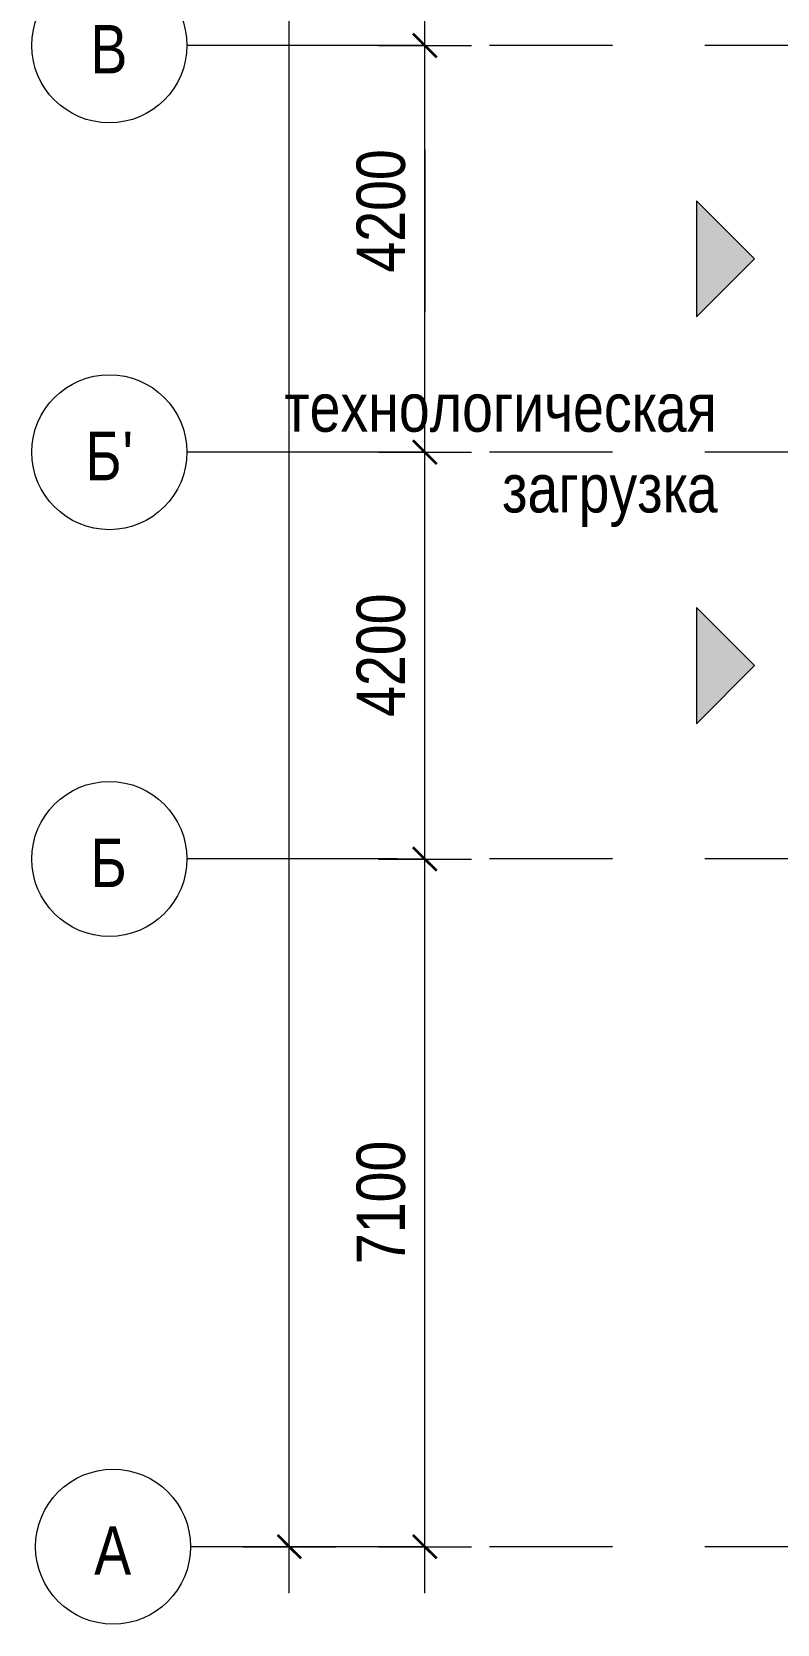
# Model space of a CAD drawing. Header units: millimetres. Extents: x 46431 to 216095, y -43515 to 31605.
# Drawn here: x 48927 to 56621, y -32183 to -15743 of the extents above; entities that cross this region are included whole.
import ezdxf

# ---------------------------------------------------------------- set-up
doc = ezdxf.new("R2010")
doc.units = ezdxf.units.MM
doc.linetypes.add('Осевые', pattern=[6350, 1270, -952.5, 3175, -952.5])
for name, color, linetype, lineweight in [('Оси', 7, 'Continuous', 9), ('Оси-1', 7, 'Continuous', 18), ('Оси-2', 7, 'Осевые', 9), ('Размеры', 7, 'Continuous', 9), ('Размеры-200', 7, 'Continuous', 9), ('Текстовые примечания', 7, 'Continuous', 9), ('Черная _1 сплошная', 7, 'Continuous', 9), ('Элементы узлов', 7, 'Continuous', 9)]:
    doc.layers.add(name, color=color, linetype=linetype, lineweight=lineweight)
doc.styles.add('Arial Narrow', font='Arial Narrow.ttf', dxfattribs={"height": 500})
doc.dimstyles.new('Диагональ_-_2_5_мм_Arial_narrow', dxfattribs={"dimscale": 304.8, "dimtxt": 511.715487, "dimasz": 0.787402, "dimexe": 1.574803, "dimexo": 0.0625, "dimgap": 0.19685, "dimtad": 1, "dimdec": 0, "dimzin": 0, "dimdsep": 46, "dimtxsty": 'Arial Narrow', "dimblk1": 'OBLIQUE', "dimblk2": 'OBLIQUE', "dimsah": 1, "dimcen": 0.09, "dimdle": 1.574803, "dimazin": 0, "dimtfac": 1, "dimtdec": 4, "dimtix": 1, "dimtmove": 1, "dimatfit": 3, "dimfxl": 1.574803, "dimfxlon": 1, "dimtvp": 1, "dimtolj": 1, "dimtzin": 0, "dimarcsym": 2})
doc.dimstyles.new('Диагональ_-_2_5_мм_Arial_narrow_1', dxfattribs={"dimscale": 304.8, "dimtxt": 511.715487, "dimasz": 0.787402, "dimexe": 1.574803, "dimexo": 0.0625, "dimgap": 0.19685, "dimtad": 1, "dimdec": 0, "dimzin": 0, "dimdsep": 46, "dimtxsty": 'Arial Narrow', "dimblk1": 'OBLIQUE', "dimblk2": 'OBLIQUE', "dimsah": 1, "dimcen": 0.09, "dimdle": 1.574803, "dimazin": 0, "dimtfac": 1, "dimtdec": 4, "dimtix": 1, "dimtmove": 0, "dimatfit": 3, "dimfxl": 1.574803, "dimfxlon": 1, "dimtvp": 1, "dimtolj": 1, "dimtzin": 0, "dimarcsym": 2})

# ---------------------------------------------------------------- blocks, each defined once
blk = doc.blocks.new('Ось сетки - По умолчанию 2-349628-План 1-го этажа на отм_ -6_000')
at = {"layer": 'Оси-1'}
blk.add_circle((0, 0), 4, dxfattribs=at)
blk = doc.blocks.new('DIMBLOCK18-План 1-го этажа на отм_ -6_000')
at = {"layer": 'Размеры-200', "lineweight": 35, "transparency": 16777216}
for points in [[(51585, 25417), (51465, 25537), (51705, 25297)], [(51585, -31383), (51465, -31263), (51705, -31503)]]:
    blk.add_hatch(color=256, dxfattribs=at).paths.add_polyline_path(points, flags=0)
at = {"layer": 'Размеры-200', "transparency": 16777216}
for p, q in [((51585, -31863), (51585, 25897)), ((51105, 25417), (52065, 25417)), ((51585, 25417), (51105, 25417)), ((51585, -1816), (51585, -3800)), ((51585, -3800), (51585, -2983)), ((51105, -31383), (52065, -31383)), ((51585, -31383), (51105, -31383))]:
    blk.add_line(p, q, dxfattribs=at)
at = {"layer": 'Размеры-200', "lineweight": 35, "transparency": 16777216}
for p, q in [((51585, 25417), (51465, 25537)), ((51465, 25537), (51705, 25297)), ((51705, 25297), (51585, 25417)), ((51585, -31383), (51465, -31263)), ((51465, -31263), (51705, -31503)), ((51705, -31503), (51585, -31383))]:
    blk.add_line(p, q, dxfattribs=at)
at = {"layer": 'Размеры-200', "color": 0, "transparency": 16777216, "insert": (50879, -3400), "char_height": 500, "width": 1900.66, "attachment_point": 1, "rotation": 90, "line_spacing_factor": 0.974696, "style": 'Arial Narrow'}
blk.add_mtext('56800', dxfattribs=at)
blk = doc.blocks.new('_Oblique')
at = {"color": 0, "linetype": 'ByBlock', "lineweight": -2}
blk.add_line((-0.5, -0.5), (0.5, 0.5), dxfattribs=at)
blk = doc.blocks.new('DIMBLOCK19-План 1-го этажа на отм_ -6_000')
at = {"layer": 'Размеры-200', "lineweight": 35, "transparency": 16777216}
for points in [[(52985, -24283), (52865, -24163), (53105, -24403)], [(52985, -31383), (52865, -31263), (53105, -31503)]]:
    blk.add_hatch(color=256, dxfattribs=at).paths.add_polyline_path(points, flags=0)
for p, q in [((52985, -24283), (52865, -24163)), ((52865, -24163), (53105, -24403)), ((53105, -24403), (52985, -24283)), ((52985, -31383), (52865, -31263)), ((52865, -31263), (53105, -31503)), ((53105, -31503), (52985, -31383))]:
    blk.add_line(p, q, dxfattribs=at)
at = {"layer": 'Размеры-200', "transparency": 16777216}
for p, q in [((52505, -24283), (53465, -24283)), ((52985, -24283), (52505, -24283)), ((52985, -31863), (52985, -24283)), ((52505, -31383), (53465, -31383)), ((52985, -31383), (52505, -31383))]:
    blk.add_line(p, q, dxfattribs=at)
at = {"layer": 'Размеры-200', "color": 0, "transparency": 16777216, "insert": (52279, -28466), "char_height": 500, "width": 1520.53, "attachment_point": 1, "rotation": 90, "line_spacing_factor": 0.974696, "style": 'Arial Narrow'}
blk.add_mtext('7100', dxfattribs=at)
blk = doc.blocks.new('DIMBLOCK20-План 1-го этажа на отм_ -6_000')
at = {"layer": 'Размеры-200', "lineweight": 35, "transparency": 16777216}
for points in [[(52985, -20083), (52865, -19963), (53105, -20203)], [(52985, -24283), (52865, -24163), (53105, -24403)]]:
    blk.add_hatch(color=256, dxfattribs=at).paths.add_polyline_path(points, flags=0)
for p, q in [((52985, -20083), (52865, -19963)), ((52865, -19963), (53105, -20203)), ((53105, -20203), (52985, -20083)), ((52985, -24283), (52865, -24163)), ((52865, -24163), (53105, -24403)), ((53105, -24403), (52985, -24283))]:
    blk.add_line(p, q, dxfattribs=at)
at = {"layer": 'Размеры-200', "transparency": 16777216}
for p, q in [((52505, -20083), (53465, -20083)), ((52985, -20083), (52505, -20083)), ((52985, -24283), (52985, -20083)), ((52505, -24283), (53465, -24283)), ((52985, -24283), (52505, -24283))]:
    blk.add_line(p, q, dxfattribs=at)
at = {"layer": 'Размеры-200', "color": 0, "transparency": 16777216, "insert": (52279, -22816), "char_height": 500, "width": 1520.53, "attachment_point": 1, "rotation": 90, "line_spacing_factor": 0.974696, "style": 'Arial Narrow'}
blk.add_mtext('4200', dxfattribs=at)
blk = doc.blocks.new('DIMBLOCK21-План 1-го этажа на отм_ -6_000')
at = {"layer": 'Размеры-200', "lineweight": 35, "transparency": 16777216}
for points in [[(52985, -15883), (52865, -15763), (53105, -16003)], [(52985, -20083), (52865, -19963), (53105, -20203)]]:
    blk.add_hatch(color=256, dxfattribs=at).paths.add_polyline_path(points, flags=0)
for p, q in [((52985, -15883), (52865, -15763)), ((52865, -15763), (53105, -16003)), ((53105, -16003), (52985, -15883)), ((52985, -20083), (52865, -19963)), ((52865, -19963), (53105, -20203)), ((53105, -20203), (52985, -20083))]:
    blk.add_line(p, q, dxfattribs=at)
at = {"layer": 'Размеры-200', "transparency": 16777216}
for p, q in [((52505, -15883), (53465, -15883)), ((52985, -15883), (52505, -15883)), ((52985, -20083), (52985, -15883)), ((52985, -16962), (52985, -18629)), ((52985, -18629), (52985, -17983)), ((52505, -20083), (53465, -20083)), ((52985, -20083), (52505, -20083))]:
    blk.add_line(p, q, dxfattribs=at)
at = {"layer": 'Размеры-200', "color": 0, "transparency": 16777216, "insert": (52279, -18229), "char_height": 500, "width": 1520.53, "attachment_point": 1, "rotation": 90, "line_spacing_factor": 0.974696, "style": 'Arial Narrow'}
blk.add_mtext('4200', dxfattribs=at)
blk = doc.blocks.new('DIMBLOCK22-План 1-го этажа на отм_ -6_000')
at = {"layer": 'Размеры-200', "lineweight": 35, "transparency": 16777216}
for points in [[(52985, -13483), (52865, -13363), (53105, -13603)], [(52985, -15883), (52865, -15763), (53105, -16003)]]:
    blk.add_hatch(color=256, dxfattribs=at).paths.add_polyline_path(points, flags=0)
for p, q in [((52985, -13483), (52865, -13363)), ((52865, -13363), (53105, -13603)), ((53105, -13603), (52985, -13483)), ((52985, -15883), (52865, -15763)), ((52865, -15763), (53105, -16003)), ((53105, -16003), (52985, -15883))]:
    blk.add_line(p, q, dxfattribs=at)
at = {"layer": 'Размеры-200', "transparency": 16777216}
for p, q in [((52505, -13483), (53465, -13483)), ((52985, -13483), (52505, -13483)), ((52985, -15883), (52985, -13483)), ((52505, -15883), (53465, -15883)), ((52985, -15883), (52505, -15883))]:
    blk.add_line(p, q, dxfattribs=at)
at = {"layer": 'Размеры-200', "color": 0, "transparency": 16777216, "insert": (52279, -15316), "char_height": 500, "width": 1520.53, "attachment_point": 1, "rotation": 90, "line_spacing_factor": 0.974696, "style": 'Arial Narrow'}
blk.add_mtext('2400', dxfattribs=at)

msp = doc.modelspace()

# ---------------------------------------------------------------- hatches: boundary and pattern name
at = {"layer": 'Элементы узлов'}
for points in [[(55786.9, -18686.4), (56386.9, -18086.4), (55786.9, -17486.4)], [(55786.9, -22886.4), (56386.9, -22286.4), (55786.9, -21686.4)]]:
    msp.add_hatch(color=256, dxfattribs=at).paths.add_polyline_path(points, flags=0)

# ---------------------------------------------------------------- linework, layer by layer
at = {"layer": 'Оси-2'}
for p, q in [((150171.6, -15882.9), (50527.1, -15882.9)), ((150171.6, -20082.9), (50527.1, -20082.9)), ((150171.6, -24282.9), (50527.1, -24282.9)), ((150171.6, -31382.9), (50565.6, -31382.9))]:
    msp.add_line(p, q, dxfattribs=at)
at = {"layer": 'Черная _1 сплошная'}
for p, q in [((56386.9, -18086.4), (55786.9, -17486.4)), ((55786.9, -17486.4), (55786.9, -18686.4)), ((55786.9, -18686.4), (56386.9, -18086.4)), ((56386.9, -22286.4), (55786.9, -21686.4)), ((55786.9, -21686.4), (55786.9, -22886.4)), ((55786.9, -22886.4), (56386.9, -22286.4))]:
    msp.add_line(p, q, dxfattribs=at)

# ---------------------------------------------------------------- block references
at = {"layer": 'Оси-1', "xscale": 199.9999999999999, "yscale": 199.9999999999999, "zscale": 199.9999999999999, "rotation": 89.99999999999982}
for p in [(49727.1, -15882.9), (49727.1, -20082.9), (49727.1, -24282.9), (49765.6, -31382.9)]:
    msp.add_blockref('Ось сетки - По умолчанию 2-349628-План 1-го этажа на отм_ -6_000', p, dxfattribs=at)

# ---------------------------------------------------------------- texts
at = {"layer": 'Оси', "char_height": 500, "attachment_point": 1, "style": 'Arial Narrow'}
for s, insert, width in [('\\fArial Narrow|b0|i0|c204|p34|;В', (49531.9, -15672.3), 464.979), ('\\fArial Narrow|b0|i0|c204|p34|;Б', (49478.9, -19872.3), 464.979), ("\\fArial Narrow|b0|i0|c204|p34|;'", (49862.6, -19872.3), 128.27), ('\\fArial Narrow|b0|i0|c204|p34|;Б', (49531.9, -24072.3), 464.979), ('\\fArial Narrow|b0|i0|c204|p34|;А', (49570.4, -31172.3), 464.979)]:
    msp.add_mtext(s, dxfattribs=dict(at, insert=insert, width=width))
at = {"layer": 'Текстовые примечания', "char_height": 500, "attachment_point": 1, "style": 'Arial Narrow'}
for s, insert, width in [('технологическая', (51532.2, -19371.3), 5435.441), ('загрузка', (53781.2, -20204.7), 2709.704)]:
    msp.add_mtext(s, dxfattribs=dict(at, insert=insert, width=width))

# ---------------------------------------------------------------- dimensions: what is measured, and where the dimension line sits
at = {"layer": 'Размеры'}
for base, p1, p2, override, picture, middle in [((51585.5, 25417.1), (51105.5, -31382.9), (51105.5, 25417.1), {"dimpost": '<>', "dimfxl": 56800}, 'DIMBLOCK18-План 1-го этажа на отм_ -6_000', (51212.6, -2449.9)), ((52985.5, -15882.9), (52505.5, -20082.9), (52505.5, -15882.9), {"dimpost": '<>', "dimfxl": 4200}, 'DIMBLOCK21-План 1-го этажа на отм_ -6_000', (52612.6, -17468.8))]:
    dim = msp.add_linear_dim(base=base, p1=p1, p2=p2, angle=90, dimstyle='Диагональ_-_2_5_мм_Arial_narrow', override=override, dxfattribs=at)
    dim.commit()
    dim.dimension.update_dxf_attribs({"geometry": picture, "text_midpoint": middle, "dimtype": 160, "text_rotation": 90})
for base, p1, p2, override, picture, middle in [((52985.5, -13482.9), (52505.5, -15882.9), (52505.5, -13482.9), {"dimpost": '<>', "dimfxl": 2400}, 'DIMBLOCK22-План 1-го этажа на отм_ -6_000', (52670.2, -14682.9)), ((52985.5, -20082.9), (52505.5, -24282.9), (52505.5, -20082.9), {"dimpost": '<>', "dimfxl": 4200}, 'DIMBLOCK20-План 1-го этажа на отм_ -6_000', (52670.2, -22182.9)), ((52985.5, -24282.9), (52505.5, -31382.9), (52505.5, -24282.9), {"dimpost": '<>', "dimfxl": 7100}, 'DIMBLOCK19-План 1-го этажа на отм_ -6_000', (52670.2, -27832.9))]:
    dim = msp.add_linear_dim(base=base, p1=p1, p2=p2, angle=90, dimstyle='Диагональ_-_2_5_мм_Arial_narrow_1', override=override, dxfattribs=at)
    dim.commit()
    dim.dimension.update_dxf_attribs({"geometry": picture, "text_midpoint": middle})

doc.saveas('drawing.dxf')
